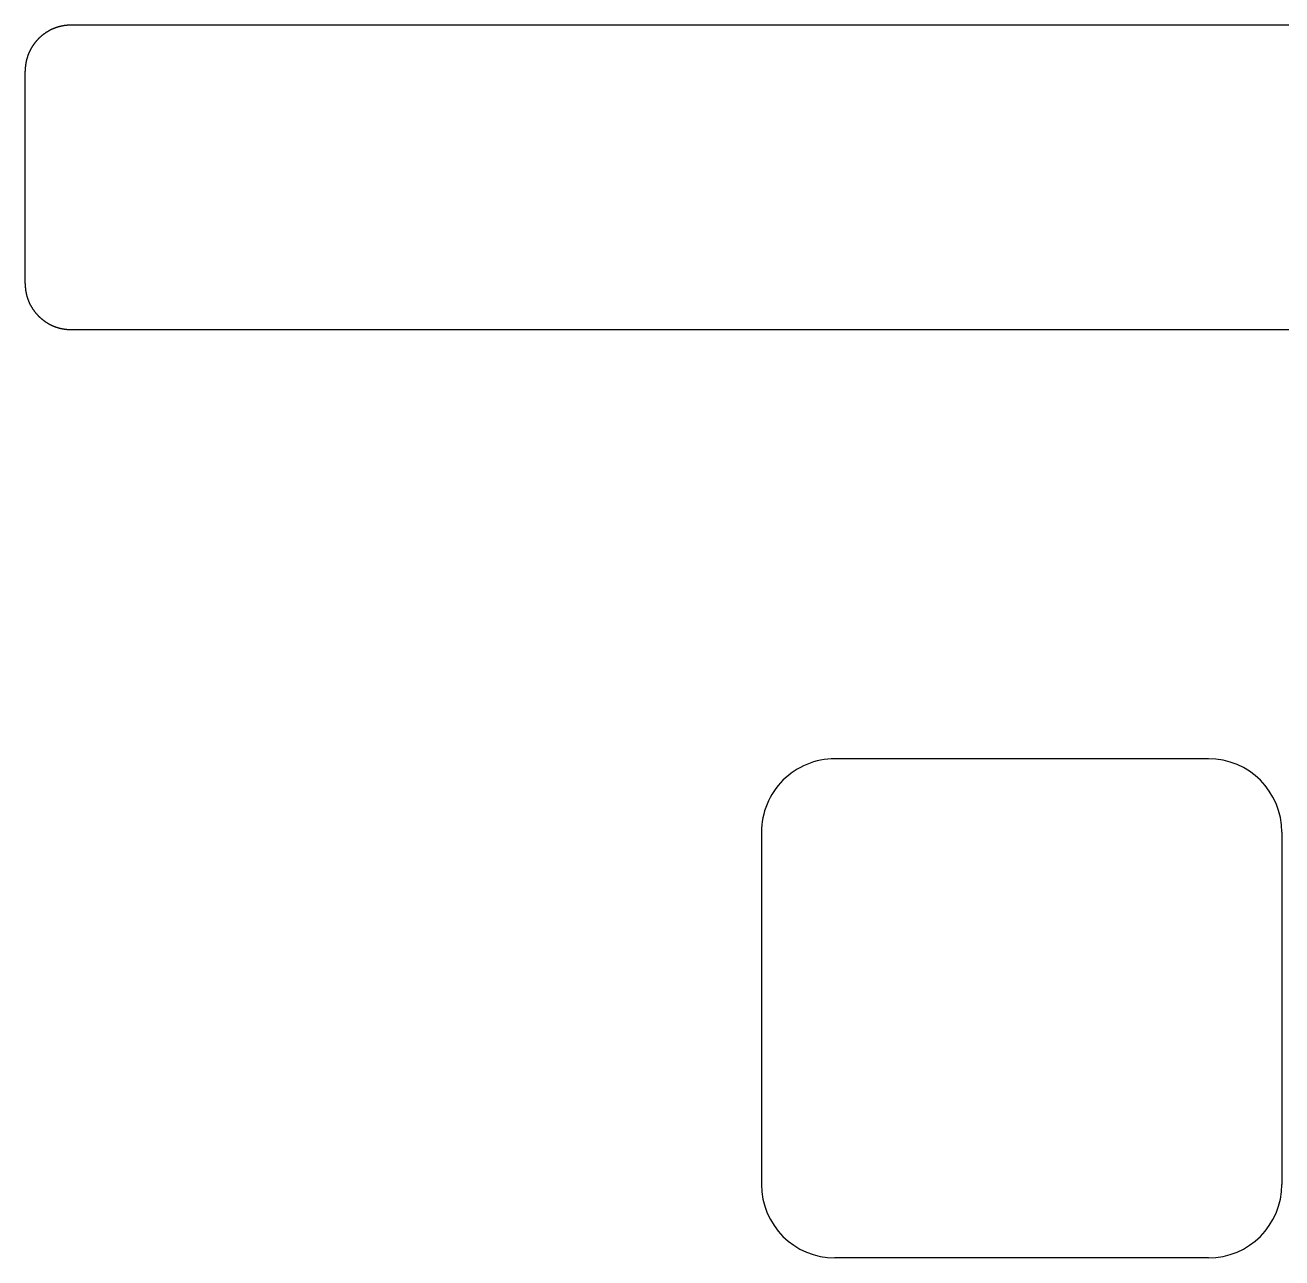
# Model space of a CAD drawing. Header units: millimetres. Extents: x -11 to 340, y -118 to 18.
# Drawn here: x 281.41 to 316.91, y -88.01 to -53.19 of the extents above; entities that cross this region are included whole.
import ezdxf

# ---------------------------------------------------------------- set-up
doc = ezdxf.new("R2010")
doc.units = ezdxf.units.MM
doc.header["$MEASUREMENT"] = 0
doc.layers.add('BLACK', color=7, linetype='CONTINUOUS')

msp = doc.modelspace()

# ---------------------------------------------------------------- linework, layer by layer
at = {"layer": 'BLACK', "linetype": 'Continuous'}
for p, q in [((282.32088, -53.247524), (282.31121, -53.250617)), ((282.330574, -53.244507), (282.32088, -53.247524)), ((282.340292, -53.241567), (282.330574, -53.244507)), ((282.350033, -53.238703), (282.340292, -53.241567)), ((282.359796, -53.235916), (282.350033, -53.238703)), ((282.369582, -53.233205), (282.359796, -53.235916)), ((282.379389, -53.230572), (282.369582, -53.233205)), ((282.389217, -53.228015), (282.379389, -53.230572)), ((282.399066, -53.225536), (282.389217, -53.228015)), ((282.408936, -53.223134), (282.399066, -53.225536)), ((282.418825, -53.220809), (282.408936, -53.223134)), ((282.428734, -53.218562), (282.418825, -53.220809)), ((282.438662, -53.216393), (282.428734, -53.218562)), ((282.448608, -53.214301), (282.438662, -53.216393)), ((282.458573, -53.212287), (282.448608, -53.214301)), ((282.468555, -53.210351), (282.458573, -53.212287)), ((282.478555, -53.208493), (282.468555, -53.210351)), ((282.488572, -53.206714), (282.478555, -53.208493)), ((282.498606, -53.205012), (282.488572, -53.206714)), ((282.508655, -53.203389), (282.498606, -53.205012)), ((282.518721, -53.201845), (282.508655, -53.203389)), ((282.528802, -53.200378), (282.518721, -53.201845)), ((282.538898, -53.198991), (282.528802, -53.200378)), ((282.549009, -53.197682), (282.538898, -53.198991)), ((282.559134, -53.196452), (282.549009, -53.197682)), ((282.569273, -53.1953), (282.559134, -53.196452)), ((282.579426, -53.194228), (282.569273, -53.1953)), ((282.589592, -53.193234), (282.579426, -53.194228)), ((282.599771, -53.19232), (282.589592, -53.193234)), ((282.609963, -53.191484), (282.599771, -53.19232)), ((282.620167, -53.190728), (282.609963, -53.191484)), ((282.630383, -53.190052), (282.620167, -53.190728)), ((282.64061, -53.189454), (282.630383, -53.190052)), ((282.650849, -53.188936), (282.64061, -53.189454)), ((282.661098, -53.188498), (282.650849, -53.188936)), ((282.671359, -53.188139), (282.661098, -53.188498)), ((282.681629, -53.187859), (282.671359, -53.188139)), ((282.69191, -53.18766), (282.681629, -53.187859)), ((282.7022, -53.18754), (282.69191, -53.18766)), ((282.7125, -53.1875), (282.7022, -53.18754)), ((336.3125, -53.1875), (282.7125, -53.1875)), ((281.758919, -53.603928), (281.755449, -53.607686)), ((281.762404, -53.600184), (281.758919, -53.603928)), ((281.765903, -53.596454), (281.762404, -53.600184)), ((281.769417, -53.592737), (281.765903, -53.596454)), ((281.772945, -53.589034), (281.769417, -53.592737)), ((281.776488, -53.585344), (281.772945, -53.589034)), ((281.780045, -53.581669), (281.776488, -53.585344)), ((281.783617, -53.578007), (281.780045, -53.581669)), ((281.787203, -53.57436), (281.783617, -53.578007)), ((281.790803, -53.570726), (281.787203, -53.57436)), ((281.794417, -53.567107), (281.790803, -53.570726)), ((281.801688, -53.55991), (281.794417, -53.567107)), ((281.809015, -53.552771), (281.801688, -53.55991)), ((281.816397, -53.54569), (281.809015, -53.552771)), ((281.823834, -53.538667), (281.816397, -53.54569)), ((281.831326, -53.531703), (281.823834, -53.538667)), ((281.838871, -53.524797), (281.831326, -53.531703)), ((281.84647, -53.517952), (281.838871, -53.524797)), ((281.854121, -53.511166), (281.84647, -53.517952)), ((281.861825, -53.504441), (281.854121, -53.511166)), ((281.86958, -53.497777), (281.861825, -53.504441)), ((281.877387, -53.491174), (281.86958, -53.497777)), ((281.885244, -53.484633), (281.877387, -53.491174)), ((281.893152, -53.478155), (281.885244, -53.484633)), ((281.901109, -53.471739), (281.893152, -53.478155)), ((281.909115, -53.465387), (281.901109, -53.471739)), ((281.91717, -53.459098), (281.909115, -53.465387)), ((281.925272, -53.452873), (281.91717, -53.459098)), ((281.933422, -53.446713), (281.925272, -53.452873)), ((281.941619, -53.440617), (281.933422, -53.446713)), ((281.949862, -53.434587), (281.941619, -53.440617)), ((281.958151, -53.428622), (281.949862, -53.434587)), ((281.966485, -53.422723), (281.958151, -53.428622)), ((281.974864, -53.416891), (281.966485, -53.422723)), ((281.983287, -53.411125), (281.974864, -53.416891)), ((281.991753, -53.405427), (281.983287, -53.411125)), ((282.000262, -53.399796), (281.991753, -53.405427)), ((282.008814, -53.394232), (282.000262, -53.399796)), ((282.017407, -53.388737), (282.008814, -53.394232)), ((282.026042, -53.383311), (282.017407, -53.388737)), ((282.034717, -53.377953), (282.026042, -53.383311)), ((282.043433, -53.372664), (282.034717, -53.377953)), ((282.052188, -53.367445), (282.043433, -53.372664)), ((282.060983, -53.362296), (282.052188, -53.367445)), ((282.069815, -53.357217), (282.060983, -53.362296)), ((282.078686, -53.352208), (282.069815, -53.357217)), ((282.087594, -53.34727), (282.078686, -53.352208)), ((282.096539, -53.342403), (282.087594, -53.34727)), ((282.10552, -53.337607), (282.096539, -53.342403)), ((282.114537, -53.332883), (282.10552, -53.337607)), ((282.12359, -53.32823), (282.114537, -53.332883)), ((282.132677, -53.32365), (282.12359, -53.32823)), ((282.141798, -53.319141), (282.132677, -53.32365)), ((282.150952, -53.314706), (282.141798, -53.319141)), ((282.16014, -53.310343), (282.150952, -53.314706)), ((282.16936, -53.306053), (282.16014, -53.310343)), ((282.178612, -53.301837), (282.16936, -53.306053)), ((282.187896, -53.297694), (282.178612, -53.301837)), ((282.19721, -53.293625), (282.187896, -53.297694)), ((282.206555, -53.289629), (282.19721, -53.293625)), ((282.21593, -53.285708), (282.206555, -53.289629)), ((282.225334, -53.281861), (282.21593, -53.285708)), ((282.234767, -53.278089), (282.225334, -53.281861)), ((282.244228, -53.274392), (282.234767, -53.278089)), ((282.253717, -53.270769), (282.244228, -53.274392)), ((282.263234, -53.267222), (282.253717, -53.270769)), ((282.272777, -53.26375), (282.263234, -53.267222)), ((282.282347, -53.260353), (282.272777, -53.26375)), ((282.291943, -53.257032), (282.282347, -53.260353)), ((282.301564, -53.253787), (282.291943, -53.257032)), ((282.31121, -53.250617), (282.301564, -53.253787)), ((281.526004, -53.955462), (281.523929, -53.960108)), ((281.528097, -53.950827), (281.526004, -53.955462)), ((281.530209, -53.946197), (281.528097, -53.950827)), ((281.532339, -53.941577), (281.530209, -53.946197)), ((281.534487, -53.936964), (281.532339, -53.941577)), ((281.536654, -53.93236), (281.534487, -53.936964)), ((281.538839, -53.927763), (281.536654, -53.93236)), ((281.541042, -53.923176), (281.538839, -53.927763)), ((281.543263, -53.918595), (281.541042, -53.923176)), ((281.545503, -53.914025), (281.543263, -53.918595)), ((281.547761, -53.909461), (281.545503, -53.914025)), ((281.550036, -53.904908), (281.547761, -53.909461)), ((281.55233, -53.900361), (281.550036, -53.904908)), ((281.554642, -53.895825), (281.55233, -53.900361)), ((281.556972, -53.891296), (281.554642, -53.895825)), ((281.559319, -53.886777), (281.556972, -53.891296)), ((281.561685, -53.882266), (281.559319, -53.886777)), ((281.564069, -53.877765), (281.561685, -53.882266)), ((281.56647, -53.873272), (281.564069, -53.877765)), ((281.568889, -53.868789), (281.56647, -53.873272)), ((281.571327, -53.864314), (281.568889, -53.868789)), ((281.573782, -53.85985), (281.571327, -53.864314)), ((281.576255, -53.855393), (281.573782, -53.85985)), ((281.578745, -53.850948), (281.576255, -53.855393)), ((281.581253, -53.84651), (281.578745, -53.850948)), ((281.583778, -53.842083), (281.581253, -53.84651)), ((281.586322, -53.837665), (281.583778, -53.842083)), ((281.588882, -53.833257), (281.586322, -53.837665)), ((281.591461, -53.828858), (281.588882, -53.833257)), ((281.594056, -53.82447), (281.591461, -53.828858)), ((281.59667, -53.82009), (281.594056, -53.82447)), ((281.5993, -53.815722), (281.59667, -53.82009)), ((281.601948, -53.811362), (281.5993, -53.815722)), ((281.604613, -53.807014), (281.601948, -53.811362)), ((281.607295, -53.802674), (281.604613, -53.807014)), ((281.609995, -53.798346), (281.607295, -53.802674)), ((281.612712, -53.794028), (281.609995, -53.798346)), ((281.615445, -53.78972), (281.612712, -53.794028)), ((281.618197, -53.785422), (281.615445, -53.78972)), ((281.620965, -53.781135), (281.618197, -53.785422)), ((281.62375, -53.776858), (281.620965, -53.781135)), ((281.626552, -53.772593), (281.62375, -53.776858)), ((281.629371, -53.768337), (281.626552, -53.772593)), ((281.632207, -53.764093), (281.629371, -53.768337)), ((281.63506, -53.759859), (281.632207, -53.764093)), ((281.637929, -53.755637), (281.63506, -53.759859)), ((281.640815, -53.751424), (281.637929, -53.755637)), ((281.643718, -53.747224), (281.640815, -53.751424)), ((281.646638, -53.743034), (281.643718, -53.747224)), ((281.649574, -53.738856), (281.646638, -53.743034)), ((281.652527, -53.734688), (281.649574, -53.738856)), ((281.655496, -53.730533), (281.652527, -53.734688)), ((281.658482, -53.726388), (281.655496, -53.730533)), ((281.661484, -53.722255), (281.658482, -53.726388)), ((281.664502, -53.718133), (281.661484, -53.722255)), ((281.667537, -53.714023), (281.664502, -53.718133)), ((281.670588, -53.709925), (281.667537, -53.714023)), ((281.673655, -53.705839), (281.670588, -53.709925)), ((281.676739, -53.701763), (281.673655, -53.705839)), ((281.679838, -53.697701), (281.676739, -53.701763)), ((281.682954, -53.69365), (281.679838, -53.697701)), ((281.686085, -53.689611), (281.682954, -53.69365)), ((281.689233, -53.685584), (281.686085, -53.689611)), ((281.692396, -53.681569), (281.689233, -53.685584)), ((281.695575, -53.677566), (281.692396, -53.681569)), ((281.69877, -53.673576), (281.695575, -53.677566)), ((281.701981, -53.669598), (281.69877, -53.673576)), ((281.705207, -53.665633), (281.701981, -53.669598)), ((281.70845, -53.66168), (281.705207, -53.665633)), ((281.711707, -53.65774), (281.70845, -53.66168)), ((281.714981, -53.653811), (281.711707, -53.65774)), ((281.718269, -53.649896), (281.714981, -53.653811)), ((281.721573, -53.645994), (281.718269, -53.649896)), ((281.724893, -53.642105), (281.721573, -53.645994)), ((281.728228, -53.638228), (281.724893, -53.642105)), ((281.731577, -53.634364), (281.728228, -53.638228)), ((281.734943, -53.630513), (281.731577, -53.634364)), ((281.738323, -53.626676), (281.734943, -53.630513)), ((281.741718, -53.622851), (281.738323, -53.626676)), ((281.745129, -53.61904), (281.741718, -53.622851)), ((281.748554, -53.615242), (281.745129, -53.61904)), ((281.751994, -53.611457), (281.748554, -53.615242)), ((281.755449, -53.607686), (281.751994, -53.611457)), ((281.424354, -54.311195), (281.423679, -54.316251)), ((281.42505, -54.306141), (281.424354, -54.311195)), ((281.425764, -54.301094), (281.42505, -54.306141)), ((281.426499, -54.296047), (281.425764, -54.301094)), ((281.427253, -54.291007), (281.426499, -54.296047)), ((281.428027, -54.285968), (281.427253, -54.291007)), ((281.42882, -54.280936), (281.428027, -54.285968)), ((281.429634, -54.275905), (281.42882, -54.280936)), ((281.430466, -54.270881), (281.429634, -54.275905)), ((281.431319, -54.265858), (281.430466, -54.270881)), ((281.432191, -54.260842), (281.431319, -54.265858)), ((281.433083, -54.255828), (281.432191, -54.260842)), ((281.433994, -54.25082), (281.433083, -54.255828)), ((281.434924, -54.245814), (281.433994, -54.25082)), ((281.435875, -54.240815), (281.434924, -54.245814)), ((281.436845, -54.235818), (281.435875, -54.240815)), ((281.437834, -54.230828), (281.436845, -54.235818)), ((281.438843, -54.22584), (281.437834, -54.230828)), ((281.439871, -54.220859), (281.438843, -54.22584)), ((281.440919, -54.21588), (281.439871, -54.220859)), ((281.441986, -54.210908), (281.440919, -54.21588)), ((281.443073, -54.205939), (281.441986, -54.210908)), ((281.444179, -54.200976), (281.443073, -54.205939)), ((281.445305, -54.196016), (281.444179, -54.200976)), ((281.44645, -54.191063), (281.445305, -54.196016)), ((281.447615, -54.186113), (281.44645, -54.191063)), ((281.448798, -54.18117), (281.447615, -54.186113)), ((281.450002, -54.17623), (281.448798, -54.18117)), ((281.451224, -54.171297), (281.450002, -54.17623)), ((281.452467, -54.166367), (281.451224, -54.171297)), ((281.453728, -54.161445), (281.452467, -54.166367)), ((281.455009, -54.156525), (281.453728, -54.161445)), ((281.456308, -54.151613), (281.455009, -54.156525)), ((281.457628, -54.146704), (281.456308, -54.151613)), ((281.458966, -54.141803), (281.457628, -54.146704)), ((281.460324, -54.136905), (281.458966, -54.141803)), ((281.461701, -54.132015), (281.460324, -54.136905)), ((281.463098, -54.127128), (281.461701, -54.132015)), ((281.464513, -54.122249), (281.463098, -54.127128)), ((281.465948, -54.117374), (281.464513, -54.122249)), ((281.467401, -54.112506), (281.465948, -54.117374)), ((281.468875, -54.107642), (281.467401, -54.112506)), ((281.470367, -54.102786), (281.468875, -54.107642)), ((281.471878, -54.097934), (281.470367, -54.102786)), ((281.473408, -54.09309), (281.471878, -54.097934)), ((281.474958, -54.08825), (281.473408, -54.09309)), ((281.476526, -54.083418), (281.474958, -54.08825)), ((281.478114, -54.07859), (281.476526, -54.083418)), ((281.47972, -54.073771), (281.478114, -54.07859)), ((281.481346, -54.068956), (281.47972, -54.073771)), ((281.48299, -54.064149), (281.481346, -54.068956)), ((281.484654, -54.059346), (281.48299, -54.064149)), ((281.486336, -54.054552), (281.484654, -54.059346)), ((281.488038, -54.049763), (281.486336, -54.054552)), ((281.489758, -54.044982), (281.488038, -54.049763)), ((281.491497, -54.040206), (281.489758, -54.044982)), ((281.493255, -54.035438), (281.491497, -54.040206)), ((281.495032, -54.030676), (281.493255, -54.035438)), ((281.496828, -54.025922), (281.495032, -54.030676)), ((281.498642, -54.021173), (281.496828, -54.025922)), ((281.500475, -54.016433), (281.498642, -54.021173)), ((281.502328, -54.011698), (281.500475, -54.016433)), ((281.504198, -54.006972), (281.502328, -54.011698)), ((281.506088, -54.002251), (281.504198, -54.006972)), ((281.507995, -53.99754), (281.506088, -54.002251)), ((281.509922, -53.992834), (281.507995, -53.99754)), ((281.511867, -53.988137), (281.509922, -53.992834)), ((281.513832, -53.983445), (281.511867, -53.988137)), ((281.515814, -53.978763), (281.513832, -53.983445)), ((281.517815, -53.974087), (281.515814, -53.978763)), ((281.519834, -53.96942), (281.517815, -53.974087)), ((281.521873, -53.964759), (281.519834, -53.96942)), ((281.523929, -53.960108), (281.521873, -53.964759)), ((281.412503, -54.48491), (281.4125, -54.4875)), ((281.4125, -60.4875), (281.4125, -54.4875)), ((281.412523, -54.479755), (281.412503, -54.48491)), ((281.412563, -54.474604), (281.412523, -54.479755)), ((281.412623, -54.469452), (281.412563, -54.474604)), ((281.412703, -54.464306), (281.412623, -54.469452)), ((281.412803, -54.45916), (281.412703, -54.464306)), ((281.412923, -54.454018), (281.412803, -54.45916)), ((281.413063, -54.448877), (281.412923, -54.454018)), ((281.413223, -54.44374), (281.413063, -54.448877)), ((281.413403, -54.438604), (281.413223, -54.44374)), ((281.413602, -54.433473), (281.413403, -54.438604)), ((281.413822, -54.428342), (281.413602, -54.433473)), ((281.414062, -54.423217), (281.413822, -54.428342)), ((281.414321, -54.418091), (281.414062, -54.423217)), ((281.414601, -54.412971), (281.414321, -54.418091)), ((281.4149, -54.407851), (281.414601, -54.412971)), ((281.415219, -54.402737), (281.4149, -54.407851)), ((281.415558, -54.397623), (281.415219, -54.402737)), ((281.415917, -54.392514), (281.415558, -54.397623)), ((281.416296, -54.387406), (281.415917, -54.392514)), ((281.416695, -54.382304), (281.416296, -54.387406)), ((281.417113, -54.377202), (281.416695, -54.382304)), ((281.417551, -54.372106), (281.417113, -54.377202)), ((281.41801, -54.36701), (281.417551, -54.372106)), ((281.418488, -54.36192), (281.41801, -54.36701)), ((281.418985, -54.356831), (281.418488, -54.36192)), ((281.419503, -54.351748), (281.418985, -54.356831)), ((281.42004, -54.346665), (281.419503, -54.351748)), ((281.420597, -54.341589), (281.42004, -54.346665)), ((281.421174, -54.336513), (281.420597, -54.341589)), ((281.421771, -54.331443), (281.421174, -54.336513)), ((281.422387, -54.326375), (281.421771, -54.331443)), ((281.423023, -54.321312), (281.422387, -54.326375)), ((281.423679, -54.316251), (281.423023, -54.321312)), ((281.4125, -60.4875), (281.41254, -60.4978)), ((281.41254, -60.4978), (281.41266, -60.50809)), ((281.41266, -60.50809), (281.412859, -60.518371)), ((281.412859, -60.518371), (281.413139, -60.528641)), ((281.413139, -60.528641), (281.413498, -60.538902)), ((281.413498, -60.538902), (281.413936, -60.549151)), ((281.413936, -60.549151), (281.414454, -60.55939)), ((281.414454, -60.55939), (281.415052, -60.569617)), ((281.415052, -60.569617), (281.415728, -60.579833)), ((281.415728, -60.579833), (281.416484, -60.590037)), ((281.416484, -60.590037), (281.41732, -60.600229)), ((281.41732, -60.600229), (281.418234, -60.610408)), ((281.418234, -60.610408), (281.419228, -60.620574)), ((281.419228, -60.620574), (281.4203, -60.630727)), ((281.4203, -60.630727), (281.421452, -60.640866)), ((281.421452, -60.640866), (281.422682, -60.650991)), ((281.422682, -60.650991), (281.423991, -60.661102)), ((281.423991, -60.661102), (281.425378, -60.671198)), ((281.425378, -60.671198), (281.426845, -60.681279)), ((281.426845, -60.681279), (281.428389, -60.691345)), ((281.428389, -60.691345), (281.430012, -60.701394)), ((281.430012, -60.701394), (281.431714, -60.711428)), ((281.431714, -60.711428), (281.433493, -60.721445)), ((281.433493, -60.721445), (281.435351, -60.731445)), ((281.435351, -60.731445), (281.437287, -60.741427)), ((281.437287, -60.741427), (281.439301, -60.751392)), ((281.439301, -60.751392), (281.441393, -60.761338)), ((281.441393, -60.761338), (281.443562, -60.771266)), ((281.443562, -60.771266), (281.445809, -60.781175)), ((281.445809, -60.781175), (281.448134, -60.791064)), ((281.448134, -60.791064), (281.450536, -60.800934)), ((281.450536, -60.800934), (281.453015, -60.810783)), ((281.453015, -60.810783), (281.455572, -60.820611)), ((281.455572, -60.820611), (281.458205, -60.830418)), ((281.458205, -60.830418), (281.460916, -60.840204)), ((281.460916, -60.840204), (281.463703, -60.849967)), ((281.463703, -60.849967), (281.466567, -60.859708)), ((281.466567, -60.859708), (281.469507, -60.869426)), ((281.469507, -60.869426), (281.472524, -60.87912)), ((281.472524, -60.87912), (281.475617, -60.88879)), ((281.475617, -60.88879), (281.478787, -60.898436)), ((281.478787, -60.898436), (281.482032, -60.908057)), ((281.482032, -60.908057), (281.485353, -60.917653)), ((281.485353, -60.917653), (281.48875, -60.927223)), ((281.48875, -60.927223), (281.492222, -60.936766)), ((281.492222, -60.936766), (281.495769, -60.946283)), ((281.495769, -60.946283), (281.499392, -60.955772)), ((281.499392, -60.955772), (281.503089, -60.965233)), ((281.503089, -60.965233), (281.506861, -60.974666)), ((281.506861, -60.974666), (281.510708, -60.98407)), ((281.510708, -60.98407), (281.514629, -60.993445)), ((281.514629, -60.993445), (281.518625, -61.00279)), ((281.518625, -61.00279), (281.522694, -61.012104)), ((281.522694, -61.012104), (281.526837, -61.021388)), ((281.526837, -61.021388), (281.531053, -61.03064)), ((281.531053, -61.03064), (281.535343, -61.03986)), ((281.535343, -61.03986), (281.539706, -61.049048)), ((281.539706, -61.049048), (281.544141, -61.058202)), ((281.544141, -61.058202), (281.54865, -61.067323)), ((281.54865, -61.067323), (281.55323, -61.07641)), ((281.55323, -61.07641), (281.557883, -61.085463)), ((281.557883, -61.085463), (281.562607, -61.09448)), ((281.562607, -61.09448), (281.567403, -61.103461)), ((281.567403, -61.103461), (281.57227, -61.112406)), ((281.57227, -61.112406), (281.577208, -61.121314)), ((281.577208, -61.121314), (281.582217, -61.130185)), ((281.582217, -61.130185), (281.587296, -61.139017)), ((281.587296, -61.139017), (281.592445, -61.147812)), ((281.592445, -61.147812), (281.597664, -61.156567)), ((281.597664, -61.156567), (281.602953, -61.165283)), ((281.602953, -61.165283), (281.608311, -61.173958)), ((281.608311, -61.173958), (281.613737, -61.182593)), ((281.613737, -61.182593), (281.619232, -61.191186)), ((281.619232, -61.191186), (281.624796, -61.199738)), ((281.624796, -61.199738), (281.630427, -61.208247)), ((281.630427, -61.208247), (281.636125, -61.216713)), ((281.636125, -61.216713), (281.641891, -61.225136)), ((281.641891, -61.225136), (281.647723, -61.233515)), ((281.647723, -61.233515), (281.653622, -61.241849)), ((281.653622, -61.241849), (281.659587, -61.250138)), ((281.659587, -61.250138), (281.665617, -61.258381)), ((281.665617, -61.258381), (281.671713, -61.266578)), ((281.671713, -61.266578), (281.677873, -61.274728)), ((281.677873, -61.274728), (281.684098, -61.28283)), ((281.684098, -61.28283), (281.690387, -61.290885)), ((281.690387, -61.290885), (281.696739, -61.298891)), ((281.696739, -61.298891), (281.703155, -61.306848)), ((281.703155, -61.306848), (281.709633, -61.314756)), ((281.709633, -61.314756), (281.716174, -61.322613)), ((281.716174, -61.322613), (281.722777, -61.33042)), ((281.722777, -61.33042), (281.729441, -61.338175)), ((281.729441, -61.338175), (281.736166, -61.345879)), ((281.736166, -61.345879), (281.742952, -61.35353)), ((281.742952, -61.35353), (281.749797, -61.361129)), ((281.749797, -61.361129), (281.756703, -61.368674)), ((281.756703, -61.368674), (281.763667, -61.376166)), ((281.763667, -61.376166), (281.77069, -61.383603)), ((281.77069, -61.383603), (281.777771, -61.390985)), ((281.777771, -61.390985), (281.78491, -61.398312)), ((281.78491, -61.398312), (281.792107, -61.405583)), ((281.792107, -61.405583), (281.795726, -61.409197)), ((281.795726, -61.409197), (281.79936, -61.412797)), ((281.79936, -61.412797), (281.803007, -61.416383)), ((281.803007, -61.416383), (281.806669, -61.419955)), ((281.806669, -61.419955), (281.810344, -61.423512)), ((281.810344, -61.423512), (281.814034, -61.427055)), ((281.814034, -61.427055), (281.817737, -61.430583)), ((281.817737, -61.430583), (281.821454, -61.434097)), ((281.821454, -61.434097), (281.825184, -61.437596)), ((281.825184, -61.437596), (281.828928, -61.441081)), ((281.828928, -61.441081), (281.832686, -61.444551)), ((281.832686, -61.444551), (281.836457, -61.448006)), ((281.836457, -61.448006), (281.840242, -61.451446)), ((281.840242, -61.451446), (281.84404, -61.454871)), ((281.84404, -61.454871), (281.847851, -61.458282)), ((281.847851, -61.458282), (281.851676, -61.461677)), ((281.851676, -61.461677), (281.855513, -61.465057)), ((281.855513, -61.465057), (281.859364, -61.468423)), ((281.859364, -61.468423), (281.863228, -61.471772)), ((281.863228, -61.471772), (281.867105, -61.475107)), ((281.867105, -61.475107), (281.870994, -61.478427)), ((281.870994, -61.478427), (281.874896, -61.481731)), ((281.874896, -61.481731), (281.878811, -61.485019)), ((281.878811, -61.485019), (281.88274, -61.488293)), ((281.88274, -61.488293), (281.88668, -61.49155)), ((281.88668, -61.49155), (281.890633, -61.494793)), ((281.890633, -61.494793), (281.894598, -61.498019)), ((281.894598, -61.498019), (281.898576, -61.50123)), ((281.898576, -61.50123), (281.902566, -61.504425)), ((281.902566, -61.504425), (281.906569, -61.507604)), ((281.906569, -61.507604), (281.910584, -61.510767)), ((281.910584, -61.510767), (281.914611, -61.513915)), ((281.914611, -61.513915), (281.91865, -61.517046)), ((281.91865, -61.517046), (281.922701, -61.520162)), ((281.922701, -61.520162), (281.926763, -61.523261)), ((281.926763, -61.523261), (281.930839, -61.526345)), ((281.930839, -61.526345), (281.934925, -61.529412)), ((281.934925, -61.529412), (281.939023, -61.532463)), ((281.939023, -61.532463), (281.943133, -61.535498)), ((281.943133, -61.535498), (281.947255, -61.538516)), ((281.947255, -61.538516), (281.951388, -61.541518)), ((281.951388, -61.541518), (281.955533, -61.544504)), ((281.955533, -61.544504), (281.959688, -61.547473)), ((281.959688, -61.547473), (281.963856, -61.550426)), ((281.963856, -61.550426), (281.968034, -61.553362)), ((281.968034, -61.553362), (281.972224, -61.556282)), ((281.972224, -61.556282), (281.976424, -61.559185)), ((281.976424, -61.559185), (281.980637, -61.562071)), ((281.980637, -61.562071), (281.984859, -61.56494)), ((281.984859, -61.56494), (281.989093, -61.567793)), ((281.989093, -61.567793), (281.993337, -61.570629)), ((281.993337, -61.570629), (281.997593, -61.573448)), ((281.997593, -61.573448), (282.001858, -61.57625)), ((282.001858, -61.57625), (282.006135, -61.579035)), ((282.006135, -61.579035), (282.010422, -61.581803)), ((282.010422, -61.581803), (282.01472, -61.584555)), ((282.01472, -61.584555), (282.019028, -61.587288)), ((282.019028, -61.587288), (282.023346, -61.590005)), ((282.023346, -61.590005), (282.027674, -61.592705)), ((282.027674, -61.592705), (282.032014, -61.595387)), ((282.032014, -61.595387), (282.036362, -61.598052)), ((282.036362, -61.598052), (282.040722, -61.6007)), ((282.040722, -61.6007), (282.04509, -61.60333)), ((282.04509, -61.60333), (282.04947, -61.605944)), ((282.04947, -61.605944), (282.053858, -61.608539)), ((282.053858, -61.608539), (282.058257, -61.611118)), ((282.058257, -61.611118), (282.062665, -61.613678)), ((282.062665, -61.613678), (282.067083, -61.616222)), ((282.067083, -61.616222), (282.07151, -61.618747)), ((282.07151, -61.618747), (282.075948, -61.621255)), ((282.075948, -61.621255), (282.080393, -61.623745)), ((282.080393, -61.623745), (282.08485, -61.626218)), ((282.08485, -61.626218), (282.089314, -61.628673)), ((282.089314, -61.628673), (282.093789, -61.631111)), ((282.093789, -61.631111), (282.098272, -61.63353)), ((282.098272, -61.63353), (282.102765, -61.635931)), ((282.102765, -61.635931), (282.107266, -61.638315)), ((282.107266, -61.638315), (282.111777, -61.640681)), ((282.111777, -61.640681), (282.116296, -61.643028)), ((282.116296, -61.643028), (282.120825, -61.645358)), ((282.120825, -61.645358), (282.125361, -61.64767)), ((282.125361, -61.64767), (282.129908, -61.649964)), ((282.129908, -61.649964), (282.134461, -61.652239)), ((282.134461, -61.652239), (282.139025, -61.654497)), ((282.139025, -61.654497), (282.143595, -61.656737)), ((282.143595, -61.656737), (282.148176, -61.658958)), ((282.148176, -61.658958), (282.152763, -61.661161)), ((282.152763, -61.661161), (282.15736, -61.663346)), ((282.15736, -61.663346), (282.161964, -61.665513)), ((282.161964, -61.665513), (282.166577, -61.667661)), ((282.166577, -61.667661), (282.171197, -61.669791)), ((282.171197, -61.669791), (282.175827, -61.671903)), ((282.175827, -61.671903), (282.180462, -61.673996)), ((282.180462, -61.673996), (282.185108, -61.676071)), ((282.185108, -61.676071), (282.189759, -61.678127)), ((282.189759, -61.678127), (282.19442, -61.680166)), ((282.19442, -61.680166), (282.199087, -61.682185)), ((282.199087, -61.682185), (282.203763, -61.684186)), ((282.203763, -61.684186), (282.208445, -61.686168)), ((282.208445, -61.686168), (282.213137, -61.688133)), ((282.213137, -61.688133), (282.217834, -61.690078)), ((282.217834, -61.690078), (282.22254, -61.692005)), ((282.22254, -61.692005), (282.227251, -61.693912)), ((282.227251, -61.693912), (282.231972, -61.695802)), ((282.231972, -61.695802), (282.236698, -61.697672)), ((282.236698, -61.697672), (282.241433, -61.699525)), ((282.241433, -61.699525), (282.246173, -61.701358)), ((282.246173, -61.701358), (282.250922, -61.703172)), ((282.250922, -61.703172), (282.255676, -61.704968)), ((282.255676, -61.704968), (282.260438, -61.706745)), ((282.260438, -61.706745), (282.265206, -61.708503)), ((282.265206, -61.708503), (282.269982, -61.710242)), ((282.269982, -61.710242), (282.274763, -61.711962)), ((282.274763, -61.711962), (282.279552, -61.713664)), ((282.279552, -61.713664), (282.284346, -61.715346)), ((282.284346, -61.715346), (282.289149, -61.71701)), ((282.289149, -61.71701), (282.293956, -61.718654)), ((282.293956, -61.718654), (282.298771, -61.72028)), ((282.298771, -61.72028), (282.30359, -61.721886)), ((282.30359, -61.721886), (282.308418, -61.723474)), ((282.308418, -61.723474), (282.31325, -61.725042)), ((282.31325, -61.725042), (282.31809, -61.726592)), ((282.31809, -61.726592), (282.322934, -61.728122)), ((282.322934, -61.728122), (282.327786, -61.729633)), ((282.327786, -61.729633), (282.332642, -61.731125)), ((282.332642, -61.731125), (282.337506, -61.732599)), ((282.337506, -61.732599), (282.342374, -61.734052)), ((282.342374, -61.734052), (282.347249, -61.735487)), ((282.347249, -61.735487), (282.352128, -61.736902)), ((282.352128, -61.736902), (282.357015, -61.738299)), ((282.357015, -61.738299), (282.361905, -61.739676)), ((282.361905, -61.739676), (282.366803, -61.741034)), ((282.366803, -61.741034), (282.371704, -61.742372)), ((282.371704, -61.742372), (282.376613, -61.743692)), ((282.376613, -61.743692), (282.381525, -61.744991)), ((282.381525, -61.744991), (282.386445, -61.746272)), ((282.386445, -61.746272), (282.391367, -61.747533)), ((282.391367, -61.747533), (282.396297, -61.748776)), ((282.396297, -61.748776), (282.40123, -61.749998)), ((282.40123, -61.749998), (282.40617, -61.751202)), ((282.40617, -61.751202), (282.411113, -61.752385)), ((282.411113, -61.752385), (282.416063, -61.75355)), ((282.416063, -61.75355), (282.421016, -61.754695)), ((282.421016, -61.754695), (282.425976, -61.755821)), ((282.425976, -61.755821), (282.430939, -61.756927)), ((282.430939, -61.756927), (282.435908, -61.758014)), ((282.435908, -61.758014), (282.44088, -61.759081)), ((282.44088, -61.759081), (282.445859, -61.760129)), ((282.445859, -61.760129), (282.45084, -61.761157)), ((282.45084, -61.761157), (282.455828, -61.762166)), ((282.455828, -61.762166), (282.460818, -61.763155)), ((282.460818, -61.763155), (282.465815, -61.764125)), ((282.465815, -61.764125), (282.470814, -61.765076)), ((282.470814, -61.765076), (282.47582, -61.766006)), ((282.47582, -61.766006), (282.480828, -61.766917)), ((282.480828, -61.766917), (282.485842, -61.767809)), ((282.485842, -61.767809), (282.490858, -61.768681)), ((282.490858, -61.768681), (282.495881, -61.769534)), ((282.495881, -61.769534), (282.500905, -61.770366)), ((282.500905, -61.770366), (282.505936, -61.77118)), ((282.505936, -61.77118), (282.510968, -61.771973)), ((282.510968, -61.771973), (282.516007, -61.772747)), ((282.516007, -61.772747), (282.521047, -61.773501)), ((282.521047, -61.773501), (282.526094, -61.774236)), ((282.526094, -61.774236), (282.531141, -61.77495)), ((282.531141, -61.77495), (282.536195, -61.775646)), ((282.536195, -61.775646), (282.541251, -61.776321)), ((282.541251, -61.776321), (282.546312, -61.776977)), ((282.546312, -61.776977), (282.551375, -61.777613)), ((282.551375, -61.777613), (282.556443, -61.778229)), ((282.556443, -61.778229), (282.561513, -61.778826)), ((282.561513, -61.778826), (282.566589, -61.779403)), ((282.566589, -61.779403), (282.571665, -61.77996)), ((282.571665, -61.77996), (282.576748, -61.780497)), ((282.576748, -61.780497), (282.581831, -61.781015)), ((282.581831, -61.781015), (282.58692, -61.781512)), ((282.58692, -61.781512), (282.59201, -61.78199)), ((282.59201, -61.78199), (282.597106, -61.782449)), ((282.597106, -61.782449), (282.602202, -61.782887)), ((282.602202, -61.782887), (282.607304, -61.783305)), ((282.607304, -61.783305), (282.612406, -61.783704)), ((282.612406, -61.783704), (282.617514, -61.784083)), ((282.617514, -61.784083), (282.622623, -61.784442)), ((282.622623, -61.784442), (282.627737, -61.784781)), ((282.627737, -61.784781), (282.632851, -61.7851)), ((282.632851, -61.7851), (282.637971, -61.785399)), ((282.637971, -61.785399), (282.643091, -61.785679)), ((282.643091, -61.785679), (282.648217, -61.785938)), ((282.648217, -61.785938), (282.653342, -61.786178)), ((282.653342, -61.786178), (282.658473, -61.786398)), ((282.658473, -61.786398), (282.663604, -61.786597)), ((282.663604, -61.786597), (282.66874, -61.786777)), ((282.66874, -61.786777), (282.673877, -61.786937)), ((282.673877, -61.786937), (282.679018, -61.787077)), ((282.679018, -61.787077), (282.68416, -61.787197)), ((282.68416, -61.787197), (282.689306, -61.787297)), ((282.689306, -61.787297), (282.694452, -61.787377)), ((282.694452, -61.787377), (282.699604, -61.787437)), ((282.699604, -61.787437), (282.704755, -61.787477)), ((282.704755, -61.787477), (282.709911, -61.787497)), ((282.709911, -61.787497), (282.7125, -61.7875)), ((282.7125, -61.7875), (336.3125, -61.7875)), ((304.287501, -73.912502), (304.287501, -73.9125)), ((314.8375, -73.9125), (304.287501, -73.9125)), ((302.212501, -75.9875), (302.212501, -85.9375)), ((316.912501, -75.9875), (316.912501, -85.9375)), ((314.837501, -88.0125), (304.2875, -88.0125)), ((314.837501, -88.012501), (314.837501, -88.0125))]:
    msp.add_line(p, q, dxfattribs=at)
at = {"layer": 'BLACK'}
for centre, radius, start, end in [((304.2875, -75.9875), 2.074999, 89.9999724, 180), ((314.8375, -75.9875), 2.075, 0, 90), ((304.2875, -85.9375), 2.075, 180, 270), ((314.8375, -85.9375), 2.075001, 270.0000276, 0)]:
    msp.add_arc(centre, radius, start, end, dxfattribs=at)

doc.saveas('drawing.dxf')
